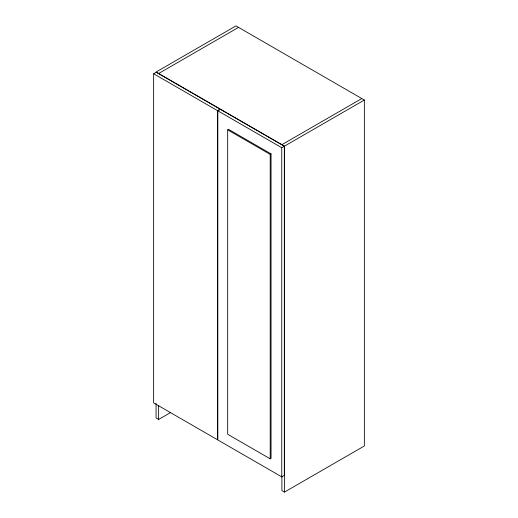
<?xml version="1.0" encoding="UTF-8"?>
<svg xmlns="http://www.w3.org/2000/svg" width="518" height="518" viewBox="0 0 518 518"><rect width="100%" height="100%" fill="white"/><g stroke="black" fill="none" stroke-linecap="round" stroke-linejoin="round"><path stroke-width="0.78" d="M153.645 73.757L156.209 72.274L220.124 109.175L217.554 110.658L153.645 73.757L153.645 402.894L217.554 439.795L217.554 110.658M158.637 73.511L238.526 27.383M217.838 110.82L220.409 109.337L284.324 146.238L284.324 475.382L281.753 476.864L217.838 439.963L217.838 110.82L281.753 147.721L284.324 146.238M227.687 129.85L228.542 129.351L271.056 153.898L271.056 458.326L270.202 458.825L227.687 434.278L227.687 129.85L270.202 154.39L271.056 153.898M281.896 144.671L361.791 98.549M364.355 100.032L235.962 25.9L156.067 72.028L284.466 146.154L364.355 100.032L364.355 445.972L284.466 492.1L281.896 490.617L281.896 476.068M156.067 403.418L156.067 417.968L158.637 419.45L170.551 412.574M284.466 146.154L284.466 492.1M281.753 147.721L281.753 476.864M270.202 154.39L270.202 458.825M158.637 405.711L158.637 419.45"/></g></svg>
